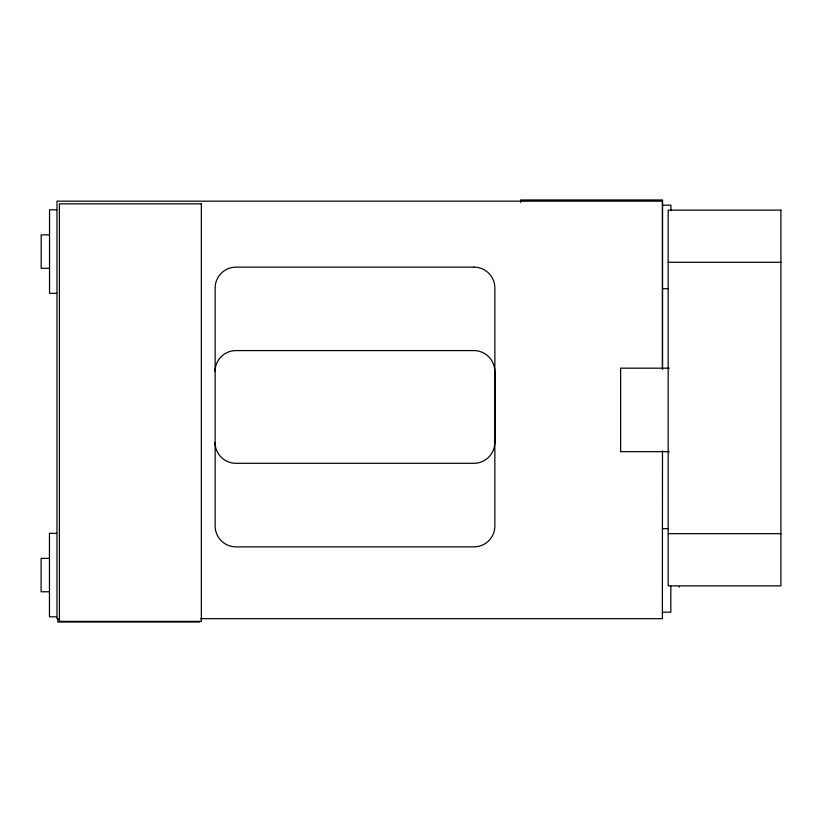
<?xml version="1.0" encoding="UTF-8"?>
<svg xmlns="http://www.w3.org/2000/svg" width="822" height="822" viewBox="0 0 822 822"><rect width="100%" height="100%" fill="white"/><g stroke="black" fill="none" stroke-linecap="round" stroke-linejoin="round"><path stroke-width="1.23" d="M215.045 442.431A20.879 20.879 0 0 0 235.924 463.31L473.904 463.31A20.879 20.879 0 0 0 494.782 442.431L494.782 371.452A20.879 20.879 0 0 0 473.904 350.583L235.924 350.583A20.879 20.879 0 0 0 215.045 371.452M662.573 205.181L670.927 205.181L670.927 210.771M56.687 209.826L49.536 209.826L49.536 293.331L56.687 293.331M49.536 234.876L41.182 234.876L41.182 268.28L49.536 268.28M668.173 262.3L780.9 262.3M662.573 288.676L668.533 288.676M669.334 368.174L620.62 368.174L620.62 451.668L669.334 451.668M662.491 528.669L668.45 528.669M56.605 533.324L49.454 533.324L49.454 616.819L56.605 616.819M668.173 533.683L780.9 533.683M49.454 558.374L41.1 558.374L41.1 591.768L49.454 591.768M662.491 612.174L670.834 612.174L670.834 586.261M59.554 618.678L56.985 618.678L56.985 201.164L662.378 201.164L662.378 368.934M200.64 618.678L662.378 618.678L662.491 450.846M199.756 622.038L57.797 622.038L57.797 618.463M679.188 586.548L679.188 587.124M662.573 369.047L662.573 199.962L520.614 199.962L520.614 202.346M494.782 371.452L494.782 442.431M201.359 203.846L59.41 203.846L59.41 621.36L201.359 621.36L201.359 203.846M780.9 210.113L668.173 210.113L668.173 585.87L780.9 585.87L780.9 210.113M473.986 267.129L236.006 267.129A20.879 20.879 0 0 0 215.138 288.008L215.138 525.988A20.879 20.879 0 0 0 236.006 546.866L473.986 546.866A20.879 20.879 0 0 0 494.865 525.988L494.865 288.008A20.879 20.879 0 0 0 473.986 267.129"/></g></svg>
